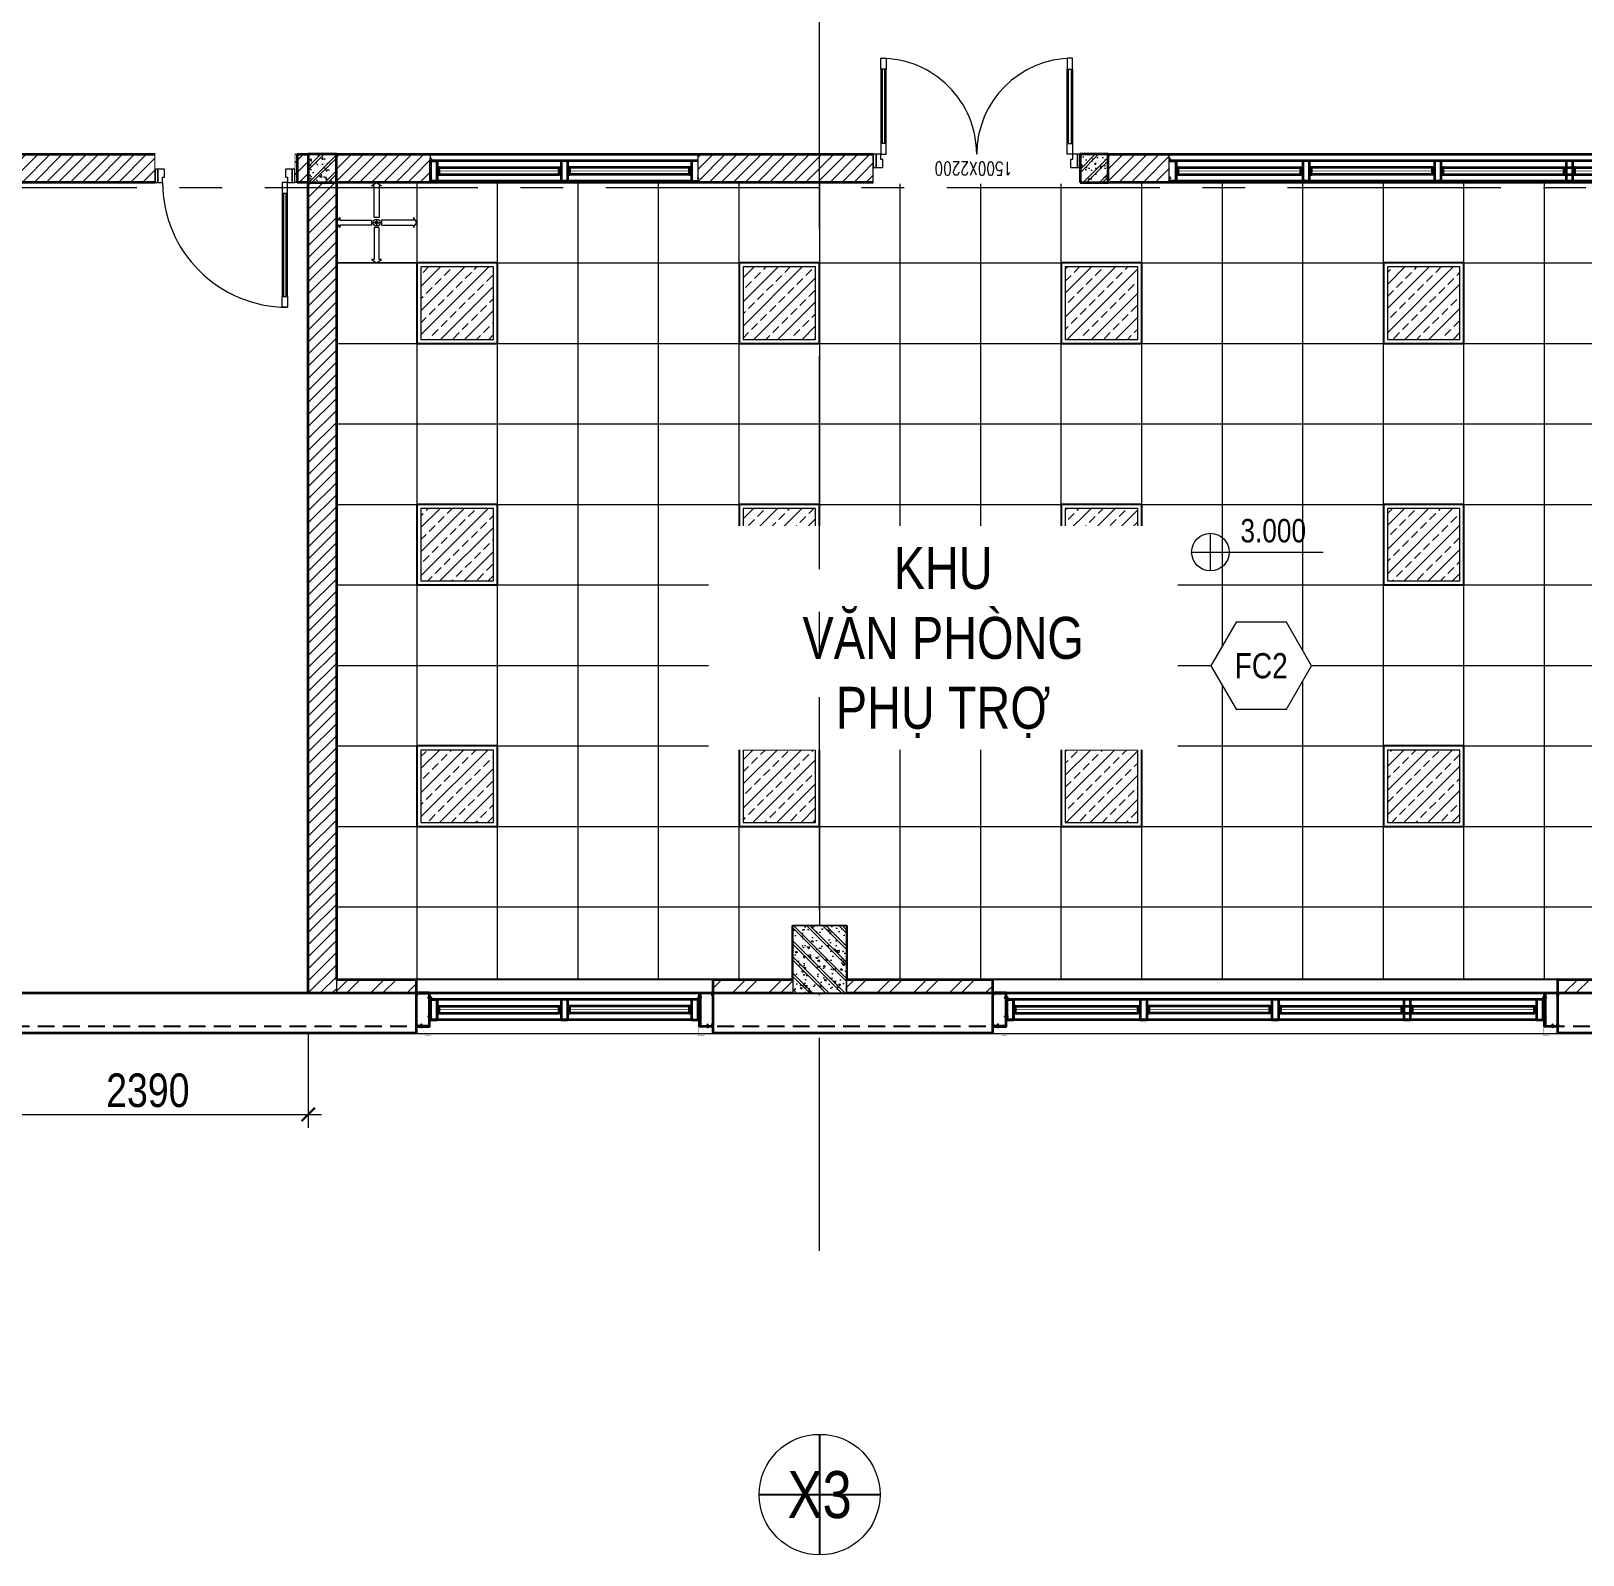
# Model space of a CAD drawing. Header units: millimetres. Extents: x -547695 to 905972, y -1055718 to 167349.
# Drawn here: x -514944 to -503382, y -915608 to -904251 of the extents above; entities that cross this region are included whole.
import ezdxf
from ezdxf.enums import TextEntityAlignment as Align
from ezdxf.xclip import XClip

# ---------------------------------------------------------------- set-up
doc = ezdxf.new("R2010")
doc.units = ezdxf.units.MM
doc.header["$XCLIPFRAME"] = 0
doc.linetypes.add('$0$BASE-A0$0$HIDDEN', pattern=[0.375, 0.25, -0.125])
doc.linetypes.add('CENTER', pattern=[50.8, 31.75, -6.35, 6.35, -6.35])
doc.layers.get('DEFPOINTS').update_dxf_attribs({"color": 1, "lineweight": 25})
doc.layers.add('$0$Defpoints', color=191, linetype='Continuous', plot=False)
for name, color, linetype in [('2', 2, 'Continuous'), ('7a-Flashing_01', 1, 'Continuous'), ('8', 8, 'Continuous'), ('XR-MBT1$0$XR-MBVP X.TV T1$0$XR-MBVP X.SON T2$0$A-PATT', 252, 'Continuous')]:
    doc.layers.add(name, color=color, linetype=linetype)
for name, color, linetype, lineweight in [('A-COLS', 9, 'Continuous', 9), ('A-CONC', 2, 'Continuous', 35), ('A-DIMS', 8, 'Continuous', 9), ('A-DOOR', 142, 'Continuous', 9), ('A-FINE', 255, 'Continuous', 25), ('A-GRID', 250, 'CENTER', 15), ('A-HEVY', 111, 'Continuous', 35), ('A-PATT', 252, 'Continuous', 9), ('A-REV', 7, 'Continuous', 35), ('A-SYMBOLS', 10, 'Continuous', 13), ('A-TEXT', 255, 'Continuous', 25), ('A-WALL', 12, 'Continuous', 13), ('A-WALL-INT', 31, 'Continuous', 9), ('XR-MBT1$0$XR-MBVP X.TV T1$0$XR-MBVP X.SON T2$0$A-FNSH', 253, 'Continuous', 9)]:
    doc.layers.add(name, color=color, linetype=linetype, lineweight=lineweight)
doc.styles.add('VTK _ Arial_2.5 mm', font='arial.ttf', dxfattribs={"width": 0.8})
doc.styles.add('VTK_Arial', font='arial.ttf', dxfattribs={"width": 0.8})
doc.styles.add('VTK_Arial_3.5 mm', font='arial.ttf', dxfattribs={"width": 0.8, "height": 3.5})
doc.styles.add('XR-MBT1$0$XR-MBVP X.TV T2$0$VNCC-vnsimli', font='vnsimli.shx', dxfattribs={"width": 0.75})
doc.dimstyles.new('A-2.5-DIM100', dxfattribs={"dimscale": 100, "dimtxt": 2.5, "dimasz": 1, "dimexe": 1, "dimexo": 0, "dimgap": 0.5, "dimtad": 1, "dimdec": 0, "dimzin": 12, "dimdsep": 46, "dimtxsty": 'VTK_Arial', "dimblk": 'ARCHTICK', "dimcen": 0, "dimdle": 1, "dimclrd": 256, "dimclre": 256, "dimclrt": 7, "dimadec": 1, "dimazin": 3, "dimtfac": 1, "dimtdec": 0, "dimtmove": 0, "dimatfit": 2, "dimfxl": 20, "dimtfill": 1, "dimtolj": 1, "dimtzin": 0, "dimlwd": -1, "dimlwe": -1, "dimarcsym": 0})

# ---------------------------------------------------------------- blocks, each defined once
blk = doc.blocks.new('derge')
at = {"layer": 'A-PATT', "transparency": 33554620}
h = blk.add_hatch(dxfattribs=at)
h.set_pattern_fill('ANSI33', color=0, scale=20, double=1)
h.set_pattern_definition([(45, (30, -570), (-89.803, 89.803), []), (45, (119.8, -570), (-89.803, 89.803), [63.5, -31.75])])
h.paths.add_polyline_path([(30, -570), (570, -570), (570, -30), (30, -30)])
blk.add_lwpolyline([(0, -600), (600, -600), (600, 0), (0, 0)], close=True)
at = {"layer": 'A-PATT', "color": 0}
blk.add_lwpolyline([(30, -570), (570, -570), (570, -30), (30, -30)], close=True, dxfattribs=at)
blk = doc.blocks.new('*U119')
blk.add_wipeout([(2.5, 4.33), (-2.5, 4.33), (-5, 0), (-2.5, -4.33), (2.5, -4.33), (5, 0)])
blk.add_lwpolyline([(2.5, 4.33), (-2.5, 4.33), (-5, 0), (-2.5, -4.33), (2.5, -4.33), (5, 0)], close=True)
at = {"color": 7, "style": 'VTK _ Arial_2.5 mm', "width": 0.8, "flags": 8}
blk.add_attdef('SYMBOL', text='', height=2.5, dxfattribs=at).set_placement((0, 0), align=Align.MIDDLE_CENTER)
blk = doc.blocks.new('*U323')
blk.add_wipeout([(4.5, 0), (4.46, -0.56), (4.36, -1.12), (4.18, -1.66), (3.94, -2.17), (3.64, -2.65), (3.28, -3.08), (2.87, -3.47), (2.41, -3.8), (1.92, -4.07), (1.39, -4.28), (0.84, -4.42), (0.28, -4.49), (-0.28, -4.49), (-0.84, -4.42), (-1.39, -4.28), (-1.92, -4.07), (-2.41, -3.8), (-2.87, -3.47), (-3.28, -3.08), (-3.64, -2.65), (-3.94, -2.17), (-4.18, -1.66), (-4.36, -1.12), (-4.46, -0.56), (-4.5, 0), (-4.46, 0.56), (-4.36, 1.12), (-4.18, 1.66), (-3.94, 2.17), (-3.64, 2.65), (-3.28, 3.08), (-2.87, 3.47), (-2.41, 3.8), (-1.92, 4.07), (-1.39, 4.28), (-0.84, 4.42), (-0.28, 4.49), (0.28, 4.49), (0.84, 4.42), (1.39, 4.28), (1.92, 4.07), (2.41, 3.8), (2.87, 3.47), (3.28, 3.08), (3.64, 2.65), (3.94, 2.17), (4.18, 1.66), (4.36, 1.12), (4.46, 0.56)])
blk.add_circle((0, 0), 4.5)
at = {"layer": 'DEFPOINTS', "color": 250}
for p, q in [((0, 4.5), (0, -4.5)), ((-4.5, 0), (4.5, 0))]:
    blk.add_line(p, q, dxfattribs=at)
at = {"color": 7, "style": 'VTK_Arial_3.5 mm', "width": 0.8}
blk.add_attdef('X12', text='', height=3.5, dxfattribs=at).set_placement((0, 0), align=Align.MIDDLE_CENTER)
blk = doc.blocks.new('Ư4RGH56YH')
at = {"layer": 'A-SYMBOLS', "xscale": 100, "yscale": 100, "zscale": 100}
blk.add_blockref('*U323', (-10927.2, -37371.1), dxfattribs=at).add_auto_attribs({'X12': 'X3'})
blk = doc.blocks.new('*U296')
blk.add_line((-2, 0), (12, 0))
blk.add_lwpolyline([(0, -2), (0, 2)])
at = {"layer": 'A-SYMBOLS'}
blk.add_circle((0, 0), 2, dxfattribs=at)
at = {"color": 7, "style": 'VTK _ Arial_2.5 mm', "width": 0.8, "flags": 4}
blk.add_attdef('FINISHFLOORLEVEL', text='', height=2.5, dxfattribs=at).set_placement((3.2, 3.53), align=Align.TOP_LEFT)
blk.add_attdef('NAMEOFLEVEL', (3.2, -3.47), '', height=2.5, dxfattribs=at)
blk = doc.blocks.new('_ARCHTICK')
at = {"color": 0, "linetype": 'ByBlock', "const_width": 0.15}
blk.add_lwpolyline([(-0.5, -0.5), (0.5, 0.5)], dxfattribs=at)
blk = doc.blocks.new('*D735')
at = {"layer": 'A-DIMS', "transparency": 16777216}
for p, q in [((-515269, -911720), (-515269, -912425)), ((-512879, -911720), (-512879, -912425)), ((-515369, -912325), (-512779, -912325))]:
    blk.add_line(p, q, dxfattribs=at)
at = {"layer": 'DEFPOINTS', "color": 0, "transparency": 16777216}
for p in [(-515269, -911720), (-512879, -911720), (-512879, -912325)]:
    blk.add_point(p, dxfattribs=at)
at = {"layer": 'A-DIMS', "transparency": 16777216, "xscale": 100, "yscale": 100, "zscale": 100, "rotation": 180}
blk.add_blockref('_ARCHTICK', (-515269, -912325), dxfattribs=at)
at = {"layer": 'A-DIMS', "transparency": 16777216, "xscale": 100, "yscale": 100, "zscale": 100}
blk.add_blockref('_ARCHTICK', (-512879, -912325), dxfattribs=at)
at = {"layer": 'A-DIMS', "color": 7, "transparency": 16777216, "insert": (-514074, -912147), "char_height": 250, "attachment_point": 5, "style": 'VTK_Arial', "bg_fill": 3, "box_fill_scale": 1.1, "bg_fill_color": 257, "bg_fill_transparency": 0}
blk.add_mtext('\\A1;2390', dxfattribs=at)
blk = doc.blocks.new('*U737')
h = blk.add_hatch(color=256)
edge = h.paths.add_edge_path()
edge.add_arc((4, 4), 0.2, 0, 360)
for p, q in [((3.66, 4), (4.35, 4)), ((4, 3.65), (4, 4.35))]:
    blk.add_line(p, q)
for points in [[(8.01, 0), (0, 0), (0, 8.01), (8.01, 8.01)], [(4.25, 4.5), (4.25, 7.66), (4.5, 7.66), (4, 8.01), (3.5, 7.66), (3.75, 7.66), (3.75, 4.5)], [(3.5, 3.75), (0.35, 3.75), (0.35, 3.5), (0, 4), (0.35, 4.5), (0.35, 4.25), (3.5, 4.25)], [(4.25, 3.5), (4.25, 0.35), (4.5, 0.35), (4, 0), (3.5, 0.35), (3.75, 0.35), (3.75, 3.5)], [(4.5, 3.75), (7.66, 3.75), (7.66, 3.5), (8.01, 4), (7.66, 4.5), (7.66, 4.25), (4.5, 4.25)]]:
    blk.add_lwpolyline(points, close=True)
blk.add_circle((4, 4), 0.35)
blk = doc.blocks.new('ERBHRTHB4T')
at = {"color": 0}
blk.add_wipeout([(-200, 100), (200, 100), (200, -400), (-200, -400)], dxfattribs=at).dxf.layer = '8'
at = {"layer": 'A-PATT'}
h = blk.add_hatch(dxfattribs=at)
h.set_pattern_fill('BT-01', color=256, scale=20, style=0, double=1, pattern_type=2)
h.set_pattern_definition([(50, (115612.73, 26820), (143.45204, -12.55043), [15, -165]), (355, (115612.73, 26820), (-27.75027, 150.43843), [12, -132]), (100.4514, (115624.68, 26818.95), (115.70188, 137.88791), [12.74804, -140.22842]), (46.1842, (115612.73, 26860), (213.4482, -33.1038), [22.5, -247.5]), (96.6356, (115630.52, 26857.24), (186.93254, 194.82357), [19.12206, -210.3426]), (351.1842, (115612.73, 26860), (186.9324, 194.8237), [18, -198]), (21, (115632.73, 26850), (119.38141, -80.52378), [15, -165]), (326, (115632.73, 26850), (48.66307, 145.03), [12, -132]), (71.4514, (115642.68, 26843.29), (168.04453, 64.5061), [12.74804, -140.22842]), (37.5, (115612.73, 26820), (2.43197, 66.57877), [0, -130.4, 0, -134, 0, -132.5]), (7.5, (115612.73, 26820), (52.613907, 78.882342), [0, -76.4, 0, -127.4, 0, -50.5]), (327.5, (115568.13, 26820), (106.764487, -4.510974), [0, -50, 0, -156, 0, -207]), (317.5, (115548.13, 26820), (116.637234, 20.021), [0, -65, 0, -103.6, 0, -147]), (45, (115612.73, 26820), (-60.104076, 60.104076), []), (45, (115612.73, 26844.5), (-60.104076, 60.104076), [])])
h.paths.add_polyline_path([(200, 100), (200, -400), (-200, -400), (-200, 100)])
at = {"color": 0}
blk.add_lwpolyline([(-200, 100), (200, 100), (200, -400), (-200, -400)], close=True, dxfattribs=at)
blk = doc.blocks.new('t7i')
blk.add_wipeout([(0, -210), (210, -210), (210, 0), (0, 0)]).dxf.layer = '8'
at = {"layer": 'A-PATT'}
h = blk.add_hatch(dxfattribs=at)
h.set_pattern_fill('BT-01', color=256, scale=20, style=0, double=1, pattern_type=2)
h.set_pattern_definition([(50, (111922.47, 19673.82), (143.45204, -12.55043), [15, -165]), (355, (111922.47, 19673.82), (-27.75027, 150.43843), [12, -132]), (100.4514, (111934.43, 19672.77), (115.70188, 137.8879), [12.74804, -140.22842]), (46.1842, (111922.47, 19713.82), (213.4482, -33.1038), [22.5, -247.5]), (96.6356, (111940.26, 19711.06), (186.93254, 194.82357), [19.12206, -210.3426]), (351.1842, (111922.47, 19713.82), (186.9324, 194.8237), [18, -198]), (21, (111942.47, 19703.82), (119.38141, -80.52378), [15, -165]), (326, (111942.47, 19703.82), (48.66307, 145.03), [12, -132]), (71.4514, (111952.42, 19697.11), (168.04453, 64.5061), [12.74804, -140.22842]), (37.5, (111922.47, 19673.82), (2.43197, 66.57877), [0, -130.4, 0, -134, 0, -132.5]), (7.5, (111922.47, 19673.82), (52.613907, 78.882342), [0, -76.4, 0, -127.4, 0, -50.5]), (327.5, (111877.87, 19673.82), (106.764487, -4.510974), [0, -50, 0, -156, 0, -207]), (317.5, (111857.87, 19673.82), (116.637234, 20.021), [0, -65, 0, -103.6, 0, -147]), (45, (111922.47, 19673.82), (-60.104076, 60.104076), []), (45, (111922.47, 19698.32), (-60.104076, 60.104076), [])])
h.paths.add_polyline_path([(0, -210), (210, -210), (210, 0), (0, 0)])
at = {"layer": 'A-HEVY'}
blk.add_lwpolyline([(0, -210), (210, -210), (210, 0), (0, 0)], close=True, dxfattribs=at)
blk = doc.blocks.new('ERYUJH76Y')
at = {"layer": 'A-GRID', "ltscale": 50}
for points in [[(-8000, 3348), (-8000, 25008)], [(4694, 12928), (-30447, 12928)], [(4694, 6928), (-30447, 6928)]]:
    blk.add_lwpolyline(points, dxfattribs=at)
at = {"layer": '8'}
for p in [(-11810, 13178), (-6060, 13178)]:
    blk.add_blockref('t7i', p, dxfattribs=at)
at = {"layer": 'A-COLS', "xscale": -1, "rotation": 180}
blk.add_blockref('ERBHRTHB4T', (-8000, 7028), dxfattribs=at)
blk = doc.blocks.new('Cua di 15001_1')
for p, q in [((35, 635), (35, 715)), ((35, 715), (75, 715)), ((75, 715), (75, 635)), ((1425, 715), (1425, 635)), ((1465, 715), (1425, 715)), ((1465, 635), (1465, 715)), ((75, 635), (35, 635)), ((75, 635), (35, 635)), ((65, 635), (45, 635)), ((1425, 635), (1465, 635)), ((1425, 635), (1465, 635)), ((1435, 635), (1455, 635))]:
    blk.add_line(p, q)
blk.add_wipeout([(-20, 80), (-20, -220), (1520, -220), (1520, 80)])
for p, q in [((35, 635), (35, 80)), ((45, 635), (45, 80)), ((65, 80), (65, 635)), ((75, 80), (75, 635)), ((1425, 80), (1425, 635)), ((1435, 80), (1435, 635)), ((1455, 635), (1455, 80)), ((1465, 635), (1465, 80)), ((35, 0), (0, 0)), ((0, 0), (0, -100)), ((75, 80), (35, 80)), ((35, 80), (35, 0)), ((35, -40), (35, 0)), ((35, 0), (75, 0)), ((35, 0), (75, 0)), ((75, 0), (75, 80)), ((1425, 0), (1425, 80)), ((1425, 80), (1465, 80)), ((1465, 0), (1425, 0)), ((1465, 80), (1465, 0)), ((0, -100), (50, -100)), ((50, -40), (35, -40)), ((50, -100), (50, -40)), ((1465, -40), (1450, -40)), ((1450, -40), (1450, -100)), ((1450, -100), (1500, -100)), ((1465, 0), (1465, -40)), ((1500, 0), (1465, 0)), ((1500, -100), (1500, 0))]:
    blk.add_line(p, q)
for points in [[(-20, -100), (0, -100), (0, 0), (-20, 0)], [(1500, -100), (1520, -100), (1520, 0), (1500, 0)]]:
    blk.add_lwpolyline(points, close=True)
for centre, start, end in [((35, 0), 360, 90), ((1465, 0), 90, 180)]:
    blk.add_arc(centre, 715, start, end)
blk = doc.blocks.new('WTB4R')
for p, q in [((850, -75), (850, -35)), ((850, -35), (930, -35)), ((850, -75), (850, -35)), ((850, -65), (850, -45)), ((930, -75), (850, -75)), ((930, -35), (930, -75))]:
    blk.add_line(p, q)
blk.add_wipeout([(41, 20), (-220, 20), (-220, -1020), (43, -1020)]).dxf.layer = 'XR-MBT1$0$XR-MBVP X.TV T1$0$XR-MBVP X.SON T2$0$A-PATT'
for p, q in [((0, 0), (-100, 0)), ((-100, 0), (-100, -50)), ((0, -35), (0, 0)), ((-100, -50), (-40, -50)), ((-40, -50), (-40, -35)), ((-40, -35), (0, -35)), ((80, -35), (0, -35)), ((0, -35), (0, -75)), ((0, -35), (0, -75)), ((0, -75), (80, -75)), ((80, -75), (80, -35)), ((850, -35), (80, -35)), ((850, -45), (80, -45)), ((80, -65), (850, -65)), ((80, -75), (850, -75)), ((-40, -950), (-100, -950)), ((-100, -950), (-100, -1000)), ((-100, -1000), (0, -1000)), ((-40, -965), (-40, -950)), ((0, -965), (-40, -965)), ((0, -1000), (0, -965))]:
    blk.add_line(p, q)
blk.add_arc((0, -35), 930, 270, 0)
at = {"layer": 'XR-MBT1$0$XR-MBVP X.TV T1$0$XR-MBVP X.SON T2$0$A-FNSH'}
for points in [[(-100, 20), (-100, 0), (0, 0), (0, 20)], [(-100, -1000), (-100, -1020), (0, -1020), (0, -1000)]]:
    blk.add_lwpolyline(points, close=True, dxfattribs=at)
blk = doc.blocks.new('12-14x20 HWFS')
at = {"layer": 'A-FINE'}
for p, q in [((-25, -3), (-25, 3)), ((-21, 2), (-24, 2)), ((-21, 4), (-21, 7)), ((-18, 2), (-19, 2)), ((-17, -2), (-18, 2)), ((-18, -2), (-18, 2)), ((-18, 2), (-18, 2)), ((-18, 2), (-17, 2)), ((-17, -2), (-17, 2)), ((-16, 2), (-17, 2)), ((-15, -2), (-16, 2)), ((-16, -2), (-16, 2)), ((-16, 2), (-16, 2)), ((-16, 2), (-15, 2)), ((-15, -2), (-15, 2)), ((-14, 2), (-15, 2)), ((-13, -2), (-14, 2)), ((-14, -2), (-14, 2)), ((-14, 2), (-14, 2)), ((-14, 2), (-13, 2)), ((-13, -2), (-13, 2)), ((-13, 2), (-13, 2)), ((-12, -2), (-13, 2)), ((-13, 2), (-12, 2)), ((-11, 2), (-12, 2)), ((-11, -2), (-12, 2)), ((-11, -2), (-12, 2)), ((-12, 2), (-12, 2)), ((-10, -2), (-11, 2)), ((-11, 2), (-10, 2)), ((-9, 2), (-10, 2)), ((-10, -2), (-10, 2)), ((-9, -2), (-10, 2)), ((-10, 2), (-10, 2)), ((-8, -2), (-9, 2)), ((-8, -2), (-9, 2)), ((-9, 2), (-9, 2)), ((-9, 2), (-8, 2)), ((-7, 2), (-8, 2)), ((-7, -2), (-8, 2)), ((-6, -2), (-7, 2)), ((-7, -2), (-7, 2)), ((-7, 2), (-7, 2)), ((-7, 2), (-6, 2)), ((-6, -2), (-6, 2)), ((-5, 1), (-2, 1)), ((-2, 1), (0, 0)), ((-2, -1), (0, 0)), ((-21, -2), (-24, -2)), ((-21, -7), (-21, -4)), ((-18, -2), (-19, -2)), ((-18, -2), (-17, -2)), ((-17, -2), (-17, -2)), ((-16, -2), (-17, -2)), ((-16, -2), (-15, -2)), ((-15, -2), (-15, -2)), ((-14, -2), (-15, -2)), ((-14, -2), (-13, -2)), ((-13, -2), (-13, -2)), ((-12, -2), (-13, -2)), ((-12, -2), (-11, -2)), ((-10, -2), (-11, -2)), ((-11, -2), (-11, -2)), ((-10, -2), (-10, -2)), ((-10, -2), (-9, -2)), ((-8, -2), (-9, -2)), ((-8, -2), (-8, -2)), ((-8, -2), (-7, -2)), ((-7, -2), (-7, -2)), ((-7, -2), (-6, -2)), ((-6, -2), (-6, -2)), ((-5, -1), (-2, -1))]:
    blk.add_line(p, q, dxfattribs=at)
for points in [[(-21, 2), (-24, 2, -0.414214), (-25, 3), (-25, 3, -0.414214), (-24, 4), (-21, 4), (-21, 0)], [(-21, -2), (-24, -2, 0.414214), (-25, -3), (-25, -3, 0.414214), (-24, -4), (-21, -4), (-21, 0)]]:
    blk.add_lwpolyline(points, format="xyb", dxfattribs=at)
for points in [[(-21, -7), (-21, 7), (-20, 7), (-20, -7)], [(-19, -4), (-19, 4), (-20, 4), (-20, -4)]]:
    blk.add_lwpolyline(points, close=True, dxfattribs=at)
for centre, radius, start, end in [((-24, 1), 1, 90, 180), ((-5, 3), 1.47, 234.6943, 269.0006), ((-24, -1), 1, 180, 270), ((-5, -2), 0.739, 89.3021, 139.9159)]:
    blk.add_arc(centre, radius, start, end, dxfattribs=at)
at = {"layer": 'A-FINE', "lineweight": 20}
for points in [[(-6, 1), (-5, 1), (-4, 1), (-4, 0)], [(-4, 0), (-4, 1), (-5, 1), (-6, 1)], [(-4, 0), (-3, 0), (-3, 0), (-2, 0)], [(-2, 0), (-3, 0), (-3, 0), (-4, 0)], [(-2, 0), (-2, 0), (-2, 0), (0, 0)], [(0, 0), (-2, -1), (-2, -1), (-2, 0)], [(-2, 0), (-2, 0), (0, 0), (0, 0)], [(-3, -1), (-4, -1), (-5, -1), (-6, -1)], [(-3, -1), (-3, -1), (-3, -1), (-3, -1)], [(-2, 0), (-2, 0), (-2, 0), (-2, 0)]]:
    blk.add_open_spline(points, degree=3, dxfattribs=at)
blk = doc.blocks.new('gia co cua')
at = {"layer": '7a-Flashing_01', "const_width": 0.5}
for points in [[(1, -260), (1, -13), (5, 0)], [(0, -160), (0, -320), (39, -320), (59, -250), (74, -250)]]:
    blk.add_lwpolyline(points, dxfattribs=at)
at = {"layer": 'A-CONC'}
blk.add_lwpolyline([(9, -247), (102, -247), (102, -230), (105, -230), (105, -250), (6, -250), (6, 0), (105, 0), (105, -20), (102, -20), (102, -3), (9, -3)], close=True, dxfattribs=at)
at = {"layer": 'A-PATT', "xscale": -1, "rotation": 180}
blk.add_blockref('12-14x20 HWFS', (20, -36), dxfattribs=at)
at = {"layer": 'A-PATT'}
blk.add_blockref('12-14x20 HWFS', (19, -177), dxfattribs=at)
at = {"layer": 'A-PATT', "rotation": 90}
blk.add_blockref('12-14x20 HWFS', (67, -231), dxfattribs=at)
blk = doc.blocks.new('ebve')
blk.add_wipeout([(-4210, -400), (0, -400), (0, 0), (-4210, 0)]).dxf.layer = 'A-PATT'
at = {"color": 8}
for p, q in [((-160, -150), (-4055, -150)), ((-4040, -200), (-3126, -200)), ((-2145, -200), (-3046, -200)), ((-2065, -200), (-175, -200)), ((-160, -300), (-4055, -300)), ((-4040, -250), (-3126, -250)), ((-2145, -250), (-3046, -250)), ((-2065, -250), (-175, -250))]:
    blk.add_line(p, q, dxfattribs=at)
blk.add_lwpolyline([(-4210, -100), (0, -100)], dxfattribs=at)
for points in [[(-4105, -150), (-4055, -150), (-4055, -300), (-4105, -300)], [(-4055, -150), (-4105, -150), (-4105, -300), (-4055, -300)], [(-4055, -250), (-4040, -250), (-4040, -230), (-4050, -230), (-4050, -220), (-4040, -220), (-4040, -200), (-4055, -200)], [(-3111, -250), (-3126, -250), (-3126, -230), (-3116, -230), (-3116, -220), (-3126, -220), (-3126, -200), (-3111, -200)], [(-3061, -150), (-3111, -150), (-3111, -300), (-3061, -300)], [(-3061, -250), (-3046, -250), (-3046, -230), (-3056, -230), (-3056, -220), (-3046, -220), (-3046, -200), (-3061, -200)], [(-2130, -250), (-2145, -250), (-2145, -230), (-2135, -230), (-2135, -220), (-2145, -220), (-2145, -200), (-2130, -200)], [(-2080, -150), (-2130, -150), (-2130, -300), (-2080, -300)], [(-2080, -250), (-2065, -250), (-2065, -230), (-2075, -230), (-2075, -220), (-2065, -220), (-2065, -200), (-2080, -200)], [(-1148, -250), (-1163, -250), (-1163, -230), (-1153, -230), (-1153, -220), (-1163, -220), (-1163, -200), (-1148, -200)], [(-1098, -150), (-1148, -150), (-1148, -300), (-1098, -300)], [(-1098, -250), (-1083, -250), (-1083, -230), (-1093, -230), (-1093, -220), (-1083, -220), (-1083, -200), (-1098, -200)], [(-160, -250), (-175, -250), (-175, -230), (-165, -230), (-165, -220), (-175, -220), (-175, -200), (-160, -200)], [(-110, -150), (-160, -150), (-160, -300), (-110, -300)]]:
    blk.add_lwpolyline(points, close=True)
at = {"color": 5, "const_width": 5}
for points in [[(-4050, -225), (-3116, -225)], [(-2135, -225), (-3056, -225)], [(-2075, -225), (-1148, -225)], [(-1098, -225), (-165, -225)]]:
    blk.add_lwpolyline(points, dxfattribs=at)
at = {"layer": 'A-HEVY'}
for points in [[(-4210, -400), (-4210, 0)], [(0, -400), (0, 0)]]:
    blk.add_lwpolyline(points, dxfattribs=at)
at = {"layer": 'A-REV', "xscale": -1}
blk.add_blockref('gia co cua', (-4105, -100), dxfattribs=at)
at = {"layer": 'A-REV'}
blk.add_blockref('gia co cua', (-105, -100), dxfattribs=at)
blk = doc.blocks.new('brrb')
blk.add_wipeout([(-1105, -400), (1105, -400), (1105, 0), (-1105, 0)]).dxf.layer = 'A-PATT'
at = {"color": 8}
for points in [[(-1105, -100), (1105, -100)], [(945, -150), (-950, -150)], [(-935, -200), (-40, -200)], [(930, -200), (945, -200), (40, -200)], [(945, -300), (-950, -300)], [(-935, -250), (-40, -250)], [(930, -250), (945, -250), (40, -250)]]:
    blk.add_lwpolyline(points, dxfattribs=at)
for points in [[(-1000, -150), (-950, -150), (-950, -300), (-1000, -300)], [(-950, -150), (-1000, -150), (-1000, -300), (-950, -300)], [(-950, -250), (-935, -250), (-935, -230), (-945, -230), (-945, -220), (-935, -220), (-935, -200), (-950, -200)], [(-25, -250), (-40, -250), (-40, -230), (-30, -230), (-30, -220), (-40, -220), (-40, -200), (-25, -200)], [(25, -150), (-25, -150), (-25, -300), (25, -300)], [(25, -250), (40, -250), (40, -230), (30, -230), (30, -220), (40, -220), (40, -200), (25, -200)], [(945, -250), (930, -250), (930, -230), (940, -230), (940, -220), (930, -220), (930, -200), (945, -200)], [(995, -150), (945, -150), (945, -300), (995, -300)]]:
    blk.add_lwpolyline(points, close=True)
at = {"color": 5}
for points in [[(-945, -225, 5, 5, 0), (-30, -225, 0, 0, 0)], [(945, -225, 5, 5, 0), (30, -225, 0, 0, 0)]]:
    blk.add_lwpolyline(points, format="xyseb", dxfattribs=at)
at = {"layer": 'A-HEVY'}
for points in [[(-1105, 0), (-1105, -400)], [(1105, 0), (1105, -400)]]:
    blk.add_lwpolyline(points, dxfattribs=at)
at = {"layer": 'A-REV', "xscale": -1}
blk.add_blockref('gia co cua', (-1000, -100), dxfattribs=at)
at = {"layer": 'A-REV'}
blk.add_blockref('gia co cua', (1000, -100), dxfattribs=at)
blk = doc.blocks.new('RHRTHRHRT')
at = {"layer": 'A-WALL', "transparency": 33554620}
h = blk.add_hatch(dxfattribs=at)
h.set_pattern_fill('ANSI31', color=253, scale=20)
h.set_pattern_definition([(45, (-24900, -14300), (-44.90128, 44.90128), [])])
h.paths.add_polyline_path([(-12900, -8760), (-12900, -14800), (-13110, -14800), (-13110, -8760)])
h.paths.add_polyline_path([(-1510, -14200), (-1510, -8760), (-1300, -8760), (-1300, -14200)])
h.paths.add_polyline_path([(-1510, -8760), (-24900, -8760), (-24900, -8550), (-1510, -8550)])
at = {"layer": 'A-HEVY'}
for points in [[(-1300, -15100), (-25600, -15100), (-25600, -8075)], [(-25300, -8075), (-25300, -14800), (-1300, -14800)]]:
    blk.add_lwpolyline(points, dxfattribs=at)
at = {"layer": 'A-WALL'}
for points in [[(-1510, -8760), (-24900, -8760), (-24900, -8550), (-1510, -8550)], [(-12900, -8760), (-12900, -14800), (-13110, -14800), (-13110, -8760)]]:
    blk.add_lwpolyline(points, close=True, dxfattribs=at)
for points in [[(-14250, -8760), (-14250, -8550)], [(-13210, -8760), (-13210, -8550)]]:
    blk.add_lwpolyline(points, dxfattribs=at)
at = {"layer": 'DEFPOINTS', "linetype": '$0$BASE-A0$0$HIDDEN', "ltscale": 500}
blk.add_lwpolyline([(-25550, -50), (0, -50), (0, -15050), (-25550, -15050)], close=True, dxfattribs=at)
at = {"layer": 'A-DOOR'}
ref = blk.add_blockref('Cua di 15001_1', (-8880, -8550), dxfattribs=dict(at, rotation=359.9999999999999))
ref.add_attrib('CD', '1500X2200', (-7865, -8607), dxfattribs={"layer": '$0$Defpoints', "height": 100, "rotation": 180, "style": 'XR-MBT1$0$XR-MBVP X.TV T2$0$VNCC-vnsimli', "width": 0.75})
at = {"layer": 'A-DOOR', "rotation": 270}
blk.add_blockref('WTB4R', (-13230, -8760), dxfattribs=at)
at = {"layer": 'A-HEVY'}
ref = blk.add_blockref('brrb', (-11200, -8450), dxfattribs=at)
XClip(ref).set_block_clipping_path([(-1000.0000015686, -309.9999139804), (994.9999967947, -99.9999139804)])
ref = blk.add_blockref('ebve', (-2590, -8450), dxfattribs=at)
XClip(ref).set_block_clipping_path([(-4104.8295732328, -309.9999139803), (-109.8295748694, -99.9999139803)])
for name, p in [('brrb', (-11200, -14700)), ('ebve', (-3800, -14700))]:
    blk.add_blockref(name, p, dxfattribs=at)
at = {"layer": 'A-PATT', "transparency": 33554620}
h = blk.add_hatch(dxfattribs=at)
h.set_pattern_fill('ANSI32', color=256, scale=20)
h.set_pattern_definition([(45, (-12900, -14800), (-134.704, 134.704), []), (45, (-12810.2, -14800), (-134.704, 134.704), [])])
h.paths.add_polyline_path([(-3800, -14700), (-1700, -14700), (-1700, -14800), (-3800, -14800)])
h.paths.add_polyline_path([(-9100, -14800), (-8010, -14800), (-8010, -14700), (-9100, -14700)])
h.paths.add_polyline_path([(-10095, -14700), (-9500, -14700), (-9500, -14800), (-10095, -14800)])
h.paths.add_polyline_path([(-12900, -14800), (-12305, -14800), (-12305, -14700), (-12900, -14700)])
at = {"layer": 'A-PATT'}
for points in [[(-12305, -14700), (-10095, -14700)], [(-8010, -14700), (-3800, -14700)]]:
    blk.add_lwpolyline(points, dxfattribs=at)
at = {"layer": 'A-SYMBOLS'}
blk.add_lwpolyline([(-6695, -8760), (-6695, -8550)], dxfattribs=at)
at = {"layer": 'A-WALL'}
for points in [[(-12200, -8760), (-12200, -8550)], [(-10205, -8760), (-10205, -8550)], [(-8900, -8760), (-8900, -8550)], [(-7360, -8760), (-7360, -8550)]]:
    blk.add_lwpolyline(points, dxfattribs=at)
at = {"layer": 'A-WALL-INT'}
for points in [[(-12900, -14800), (-12305, -14800), (-12305, -14700), (-12900, -14700)], [(-10095, -14700), (-9500, -14700), (-9500, -14800), (-10095, -14800)], [(-9100, -14800), (-8010, -14800), (-8010, -14700), (-9100, -14700)], [(-3800, -14700), (-1700, -14700), (-1700, -14800), (-3800, -14800)]]:
    blk.add_lwpolyline(points, close=True, dxfattribs=at)
at = {"layer": 'A-GRID'}
ref = blk.add_blockref('ERYUJH76Y', (-1300, -21728), dxfattribs=at)
XClip(ref).set_block_clipping_path([(-32069.3798585372, 5005.1306604635), (6367.1031573832, 26504.5361301411)])

msp = doc.modelspace()

# ---------------------------------------------------------------- hatches: boundary and pattern name
at = {"layer": 'A-DIMS', "transparency": 33554620}
h = msp.add_hatch(dxfattribs=at)
h.set_pattern_fill('_USER', color=256, scale=600, double=1, pattern_type=0)
h.set_pattern_definition([(0, (-512669.1, -905379.6), (0, 600), []), (90, (-512669.1, -905379.6), (-600, 4e-14), [])])
edge = h.paths.add_edge_path()
edge.add_line((-509269.1, -911319.6), (-512669.1, -911319.6))
edge.add_line((-512669.1, -911319.6), (-512669.1, -905379.6))
edge.add_line((-512669.1, -905379.6), (-501279.1, -905379.6))
edge.add_line((-501279.1, -905379.6), (-501269.1, -910819.6))
edge.add_line((-501269.1, -910819.6), (-501469.1, -910819.6))
edge.add_line((-501469.1, -910819.6), (-501469.1, -911319.6))
edge.add_line((-501469.1, -911319.6), (-508869.1, -911319.6))

# ---------------------------------------------------------------- linework, layer by layer
at = {"layer": 'A-HEVY', "color": 1}
for points in [[(-512959.1, -905169.6), (-501069.1, -905169.6), (-501069.1, -911419.6), (-499969.1, -911419.6), (-499969.1, -905169.6), (-499969.1, -897119.6), (-501069.1, -897119.6), (-501069.1, -897419.6), (-501469.1, -897419.6), (-501469.1, -897119.6), (-508869.1, -897119.6), (-508869.1, -897419.6), (-509269.1, -897419.6), (-509269.1, -897119.6), (-516869.1, -897119.6)], [(-513999.1, -905169.5), (-513999.1, -905169.5), (-513999.1, -905379.6), (-517469.4, -905379.6), (-517469.4, -905169.6), (-513999.1, -905169.6)], [(-516869.1, -911419.6), (-512879.1, -911419.6), (-512879.1, -905379.6), (-512959.1, -905379.6), (-512959.1, -905169.5)]]:
    msp.add_lwpolyline(points, dxfattribs=at)

# ---------------------------------------------------------------- block references
at = {"layer": '2'}
for p in [(-512069.1, -905979.6), (-509669.1, -905979.6), (-507269.1, -905979.6), (-504869.1, -905979.6), (-512069.1, -907779.6), (-509669.1, -907779.6), (-507269.1, -907779.6), (-504869.1, -907779.6), (-512069.1, -909579.6), (-509669.1, -909579.6), (-507269.1, -909579.6), (-504869.1, -909579.6)]:
    msp.add_blockref('derge', p, dxfattribs=at)

# ---------------------------------------------------------------- next in the draw order: block references
at = {"layer": 'A-SYMBOLS', "xscale": 74.91082045184334, "yscale": 74.91082045184334, "zscale": 74.91082045184334}
msp.add_blockref('*U119', (-505779.5, -908981.3), dxfattribs=at).add_auto_attribs({'SYMBOL': 'FC2'})

# ---------------------------------------------------------------- next in the draw order: block references
at = {"layer": 'A-SYMBOLS'}
msp.add_blockref('Ư4RGH56YH', (-498141.9, -877787.3), dxfattribs=at)

# ---------------------------------------------------------------- next in the draw order: block references
at = {"layer": 'A-SYMBOLS', "xscale": 74.91082045184281, "yscale": 74.91082045184281, "zscale": 74.91082045184281, "rotation": 270}
msp.add_blockref('*U737', (-512669.1, -905379.6), dxfattribs=at)
at = {"layer": 'A-SYMBOLS'}
ref = msp.add_blockref('*U296', (-506158, -908134.5), dxfattribs=dict(at, xscale=69.91676575505332, yscale=69.91676575505332, zscale=69.91676575505332))
ref.add_attrib('FINISHFLOORLEVEL', '3.000', dxfattribs={"layer": '0', "color": 7, "height": 174.79, "style": 'VTK _ Arial_2.5 mm', "width": 0.8}).set_placement((-505934.2, -907887.5), align=Align.TOP_LEFT)

# ---------------------------------------------------------------- next in the draw order: texts
at = {"layer": 'A-TEXT', "color": 7, "insert": (-508149, -908808.4), "char_height": 312.5, "width": 3183.159, "attachment_point": 5, "style": 'VTK_Arial', "bg_fill": 2}
msp.add_mtext('\\A1;KHU \\PVĂN PHÒNG\\PPHỤ TRỢ', dxfattribs=at)

# ---------------------------------------------------------------- next in the draw order: dimensions: what is measured, and where the dimension line sits
at = {"layer": 'A-DIMS'}
dim = msp.add_linear_dim(base=(-512879.1, -912324.7), p1=(-515269.2, -911719.6), p2=(-512879.1, -911719.6), dimstyle='A-2.5-DIM100', override={"dimpost": '\\X', "dimblk": 'ARCHTICK', "dimtmove": 1, "dimtfill": 1, "dimtfillclr": 0}, dxfattribs=at)
dim.commit()
dim.dimension.update_dxf_attribs({"geometry": '*D735', "text_midpoint": (-514074.2, -912146.9)})

# ---------------------------------------------------------------- next in the draw order: linework, layer by layer
at = {"layer": 'A-HEVY', "color": 1}
msp.add_lwpolyline([(-509269.1, -911319.6), (-509269.1, -910919.6), (-508869.1, -910919.6), (-508869.1, -911319.6), (-501469.1, -911319.6), (-501469.1, -910919.6), (-501269.1, -910919.6), (-501279.1, -905379.6), (-512669.1, -905379.6), (-512669.1, -911319.6), (-509269.1, -911319.6)], dxfattribs=at)

# ---------------------------------------------------------------- next in the draw order: block references
at = {"layer": 'A-HEVY'}
msp.add_blockref('RHRTHRHRT', (-499769.1, -896619.6), dxfattribs=at)

doc.saveas('drawing.dxf')
